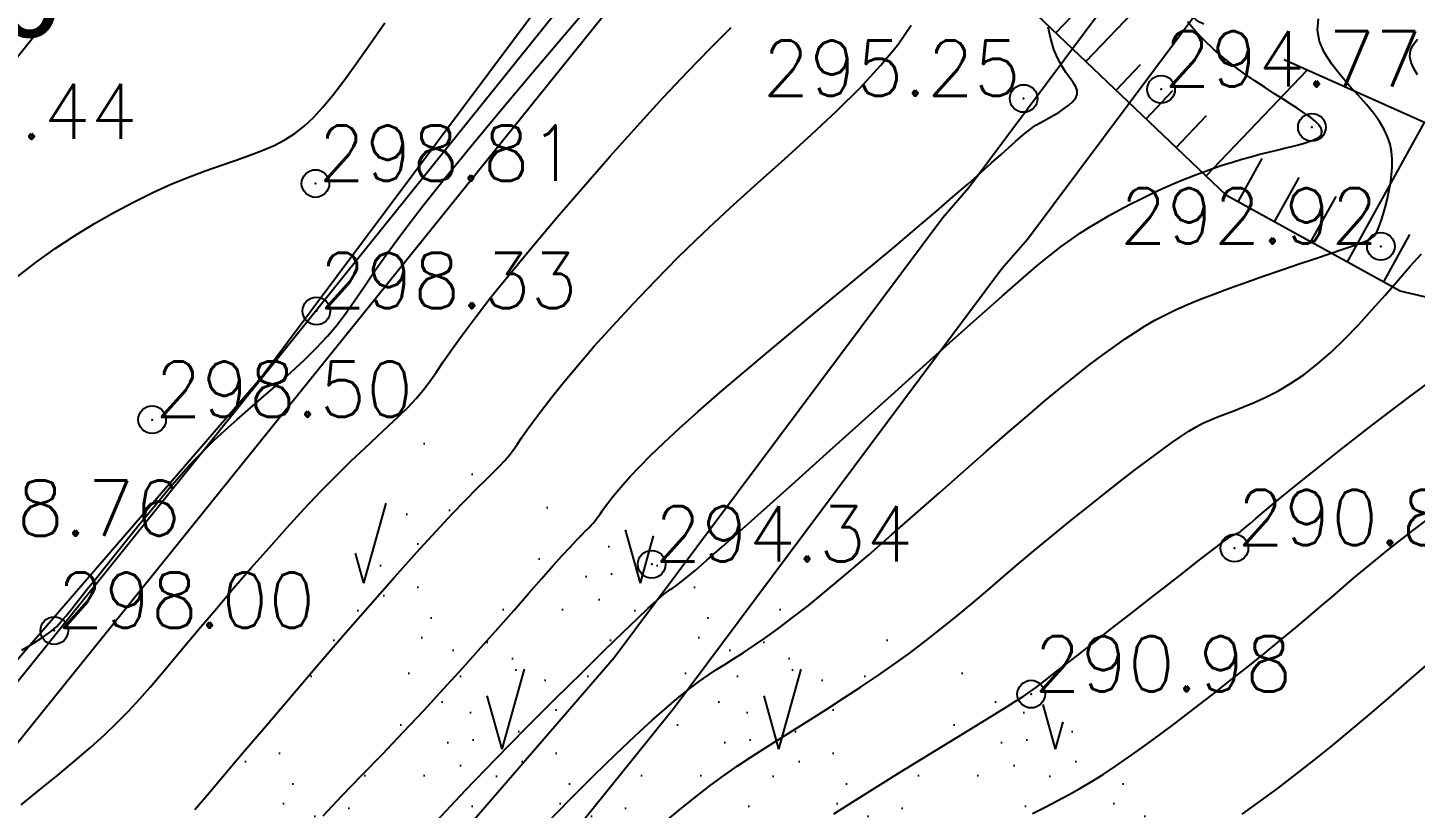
# Model space of a CAD drawing. Header units: millimetres. Extents: x 524954 to 526204, y 9523489 to 9524010.
# Drawn here: x 526011.43 to 526036.5, y 9523780.94 to 9523795.05 of the extents above; entities that cross this region are included whole.
import ezdxf
from ezdxf.enums import TextEntityAlignment as Align

# ---------------------------------------------------------------- set-up
doc = ezdxf.new("R2010")
doc.units = ezdxf.units.MM
doc.header["$PDMODE"] = 32
doc.header["$PDSIZE"] = 0.5
doc.linetypes.add('CACHE2', pattern=[4.7625, 3.175, -1.5875])
for name, color, linetype in [('Bas_Talus', 40, 'CACHE2'), ('CN_01_00', 3, 'Continuous'), ('CN_02_00', 4, 'Continuous'), ('CN_05_00', 6, 'Continuous'), ('CN_10_00', 1, 'Continuous'), ('Cotation Courbes de niveau', 7, 'Continuous'), ('Haut_Talus', 30, 'Continuous'), ('PLUME_1', 7, 'Continuous'), ('PLUME_3', 4, 'Continuous'), ('PLUME_5', 6, 'Continuous'), ('PLUME_6', 2, 'Continuous'), ('Talus', 2, 'Continuous'), ('TopoAlt', 3, 'Continuous'), ('TOPOJIS', 7, 'Continuous'), ('Végétation_Plantation', 70, 'Continuous')]:
    doc.layers.add(name, color=color, linetype=linetype)
doc.styles.add('Simplex 1.0', font='Simplex.shx', dxfattribs={"width": 0.99, "height": 1})
doc.styles.add('Verdana 1.0', font='verdana.ttf', dxfattribs={"width": 0.99, "height": 1})

# ---------------------------------------------------------------- blocks, each defined once
blk = doc.blocks.new('TCPOINT M')
at = {"color": 0}
blk.add_point((0, 0), dxfattribs=at)
at = {"layer": 'TopoAlt', "style": 'Simplex 1.0', "width": 0.99}
blk.add_attdef('ALT', (0.15, 0.15), '', height=1, dxfattribs=at)

msp = doc.modelspace()

# ---------------------------------------------------------------- hatches: boundary and pattern name
at = {"layer": 'Végétation_Plantation'}
h = msp.add_hatch(dxfattribs=at)
h.set_pattern_fill('BROUSS', color=256, style=0)
h.set_pattern_definition([(74.475889, (0, 0), (-2.5000000005, 9.0000000033), [1.5, -7.84077085]), (74.475889, (2.5, 3), (-2.5000000005, 9.0000000033), [1.5, -7.84077085]), (74.475889, (5, 6), (-2.5000000005, 9.0000000033), [1.5, -7.84077085]), (105.524111, (0, 0), (-5.000000002, 3e-10), [1, -8.34077085]), (105.524111, (2.5, 3), (-5.000000002, 3e-10), [1, -8.34077085]), (105.524111, (5, 6), (-5.000000002, 3e-10), [1, -8.34077085]), (0, (0.302, 0.3226), (2.5, 3), [0, -5]), (0, (0.9787, 0.7146), (2.5, 3), [0, -5]), (0, (0.781, 1.2536), (2.5, 3), [0, -5]), (0, (1.5514, 1.327), (2.5, 3), [0, -5]), (0, (1.0932, 2.5275), (2.5, 3), [0, -5]), (0, (0.2456, 1.4363), (2.5, 3), [0, -5]), (0, (0.1874, 1.6456), (2.5, 3), [0, -5]), (0, (0.021, 2.5275), (2.5, 3), [0, -5]), (0, (-0.5205, 0.1756), (2.5, 3), [0, -5]), (0, (-0.5725, 0.6656), (2.5, 3), [0, -5]), (0, (-0.9786, 0.1266), (2.5, 3), [0, -5]), (0, (-1.0827, 0.8616), (2.5, 3), [0, -5]), (0, (-0.7495, 1.327), (2.5, 3), [0, -5]), (0, (-0.885, 1.7925), (2.5, 3), [0, -5]), (0, (-1.2805, 2.3805), (2.5, 3), [0, -5]), (0, (-0.2706, 1.939), (2.5, 3), [0, -5]), (0, (-1.6866, 1.376), (2.5, 3), [0, -5]), (0, (-1.8323, 0.445), (2.5, 3), [0, -5]), (0, (-0.749, -0.2898), (2.5, 3), [0, -5]), (0, (-0.104, -0.4858), (2.5, 3), [0, -5]), (0, (-0.5413, -1.0247), (2.5, 3), [0, -5]), (0, (1.0516, -0.9757), (2.5, 3), [0, -5]), (0, (0.3644, -0.2163), (2.5, 3), [0, -5]), (0, (0.9787, -0.0693), (2.5, 3), [0, -5])])
h.paths.add_polyline_path([(526025.333, 9523773.99), (526027.823, 9523773.99), (526027.823, 9523774.74), (526025.333, 9523774.74)], flags=24)
h.paths.add_polyline_path([(526025.637, 9523776.286), (526028.126, 9523776.286), (526028.126, 9523777.036), (526025.637, 9523777.036)], flags=24)
h.paths.add_polyline_path([(526023.514, 9523777.062), (526026.216, 9523777.062), (526026.216, 9523777.812), (526023.514, 9523777.812)], flags=24)
h.paths.add_polyline_path([(526026.959, 9523778.734), (526029.66, 9523778.734), (526029.66, 9523779.484), (526026.959, 9523779.484)], flags=24)
h.paths.add_polyline_path([(526022.631, 9523785.275), (526025.356, 9523785.275), (526025.356, 9523786.025), (526022.631, 9523786.025)], flags=24)
h.paths.add_polyline_path([(526025.368, 9523767.392), (526033.129, 9523779.931), (526029.562, 9523783.002), (526018.493, 9523787.642), (526014.223, 9523779.826), (526012.767, 9523774.896), (526018.852, 9523774.267)])
h.paths.add_polyline_path([(526018.624, 9523781.188), (526025.425, 9523781.188), (526025.425, 9523778.904), (526018.624, 9523778.904)], flags=24)

# ---------------------------------------------------------------- linework, layer by layer
at = {"layer": 'Bas_Talus', "flags": 128}
msp.add_lwpolyline([(526058.834, 9523750.859), (526054.874, 9523761.678), (526052.719, 9523767.792), (526050.448, 9523772.385), (526051.028, 9523778.338), (526050.271, 9523783.977), (526048.171, 9523789.181), (526042.349, 9523792.03), (526038.681, 9523792.437), (526032.568, 9523795.169), (526027.379, 9523800.009), (526021.266, 9523805.765), (526019.627, 9523807.764), (526012.873, 9523815.903)], dxfattribs=at)
at = {"layer": 'CN_01_00', "flags": 128}
for points, elevation in [([(526011.26, 9523790.559), (526011.584, 9523790.812), (526011.925, 9523791.056), (526012.278, 9523791.289), (526012.637, 9523791.509), (526012.997, 9523791.715), (526013.354, 9523791.904), (526013.703, 9523792.075), (526014.038, 9523792.225), (526014.354, 9523792.355), (526014.653, 9523792.467), (526014.933, 9523792.566), (526015.196, 9523792.656), (526015.442, 9523792.743), (526015.67, 9523792.829), (526015.882, 9523792.921), (526016.077, 9523793.022), (526016.257, 9523793.137), (526016.428, 9523793.27), (526016.595, 9523793.428), (526016.766, 9523793.613), (526016.946, 9523793.832), (526017.142, 9523794.09), (526017.359, 9523794.39), (526017.606, 9523794.738), (526017.885, 9523795.137)], 299), ([(526011.311, 9523781.002), (526011.647, 9523781.27), (526011.973, 9523781.536), (526012.283, 9523781.795), (526012.567, 9523782.04), (526012.819, 9523782.269), (526013.044, 9523782.486), (526013.252, 9523782.697), (526013.449, 9523782.91), (526013.643, 9523783.13), (526013.844, 9523783.365), (526014.058, 9523783.621), (526014.295, 9523783.904), (526014.559, 9523784.219), (526014.847, 9523784.559), (526015.152, 9523784.916), (526015.469, 9523785.283), (526015.792, 9523785.65), (526016.113, 9523786.01), (526016.428, 9523786.353), (526016.73, 9523786.672), (526017.014, 9523786.96), (526017.278, 9523787.219), (526017.523, 9523787.451), (526017.748, 9523787.662), (526017.953, 9523787.853), (526018.139, 9523788.028), (526018.304, 9523788.192), (526018.449, 9523788.347), (526018.575, 9523788.497), (526018.692, 9523788.651), (526018.81, 9523788.819), (526018.94, 9523789.009), (526019.094, 9523789.23), (526019.281, 9523789.492), (526019.514, 9523789.805), (526019.801, 9523790.176), (526020.152, 9523790.612), (526020.556, 9523791.101), (526021, 9523791.626), (526021.471, 9523792.173), (526021.956, 9523792.726), (526022.441, 9523793.269), (526022.913, 9523793.786), (526023.359, 9523794.261), (526023.768, 9523794.683), (526024.139, 9523795.053)], 297), ([(526020.805, 9523780.661), (526021.239, 9523781.11), (526021.66, 9523781.531), (526022.055, 9523781.914), (526022.41, 9523782.249), (526022.716, 9523782.53), (526022.978, 9523782.762), (526023.201, 9523782.951), (526023.395, 9523783.107), (526023.567, 9523783.236), (526023.724, 9523783.346), (526023.874, 9523783.445), (526024.025, 9523783.541), (526024.184, 9523783.641), (526024.356, 9523783.751), (526024.544, 9523783.874), (526024.752, 9523784.017), (526024.984, 9523784.183), (526025.245, 9523784.379), (526025.537, 9523784.607), (526025.866, 9523784.874), (526026.232, 9523785.182), (526026.628, 9523785.523), (526027.047, 9523785.887), (526027.477, 9523786.266), (526027.91, 9523786.65), (526028.338, 9523787.028), (526028.75, 9523787.391), (526029.137, 9523787.729), (526029.493, 9523788.035), (526029.817, 9523788.309), (526030.113, 9523788.553), (526030.383, 9523788.771), (526030.631, 9523788.965), (526030.858, 9523789.137), (526031.068, 9523789.289), (526031.263, 9523789.425), (526031.446, 9523789.547), (526031.623, 9523789.658), (526031.799, 9523789.76), (526031.98, 9523789.856), (526032.171, 9523789.948), (526032.377, 9523790.041), (526032.605, 9523790.135), (526032.86, 9523790.234), (526033.144, 9523790.34), (526033.451, 9523790.451), (526033.769, 9523790.563), (526034.09, 9523790.674), (526034.403, 9523790.781), (526034.697, 9523790.88), (526034.963, 9523790.969), (526035.191, 9523791.045), (526035.373, 9523791.105), (526035.513, 9523791.154), (526035.619, 9523791.195), (526035.695, 9523791.235), (526035.75, 9523791.277), (526035.79, 9523791.325), (526035.822, 9523791.386), (526035.851, 9523791.463), (526035.885, 9523791.56), (526035.921, 9523791.674), (526035.958, 9523791.802), (526035.994, 9523791.941), (526036.027, 9523792.087), (526036.055, 9523792.237), (526036.075, 9523792.387), (526036.087, 9523792.533), (526036.087, 9523792.673), (526036.074, 9523792.809), (526036.046, 9523792.942), (526036.001, 9523793.075), (526035.939, 9523793.211), (526035.856, 9523793.352), (526035.751, 9523793.501), (526035.623, 9523793.659), (526035.472, 9523793.828), (526035.308, 9523794.008), (526035.144, 9523794.196), (526034.992, 9523794.392), (526034.864, 9523794.593), (526034.774, 9523794.798), (526034.733, 9523795.004), (526034.755, 9523795.211)], 293), ([(526025.995, 9523780.841), (526026.388, 9523781.088), (526026.792, 9523781.34), (526027.198, 9523781.591), (526027.596, 9523781.836), (526027.975, 9523782.07), (526028.326, 9523782.285), (526028.638, 9523782.477), (526028.903, 9523782.639), (526029.113, 9523782.769), (526029.28, 9523782.873), (526029.417, 9523782.962), (526029.538, 9523783.044), (526029.658, 9523783.131), (526029.791, 9523783.231), (526029.95, 9523783.355), (526030.151, 9523783.512), (526030.403, 9523783.709), (526030.696, 9523783.938), (526031.016, 9523784.188), (526031.351, 9523784.45), (526031.685, 9523784.711), (526032.006, 9523784.962), (526032.3, 9523785.19), (526032.552, 9523785.387), (526032.753, 9523785.543), (526032.906, 9523785.661), (526033.019, 9523785.747), (526033.097, 9523785.806), (526033.15, 9523785.844), (526033.182, 9523785.865), (526033.203, 9523785.877), (526033.218, 9523785.883), (526033.234, 9523785.889), (526033.251, 9523785.896), (526033.271, 9523785.904), (526033.291, 9523785.913), (526033.313, 9523785.924), (526033.336, 9523785.938), (526033.359, 9523785.953), (526033.383, 9523785.972), (526033.41, 9523785.995), (526033.45, 9523786.031), (526033.516, 9523786.089), (526033.62, 9523786.179), (526033.775, 9523786.309), (526033.994, 9523786.49), (526034.29, 9523786.73), (526034.674, 9523787.04), (526035.157, 9523787.424), (526035.728, 9523787.871), (526036.377, 9523788.364), (526037.091, 9523788.888)], 291), ([(526033.374, 9523780.832), (526033.701, 9523781.067), (526034.028, 9523781.309), (526034.355, 9523781.559), (526034.682, 9523781.816), (526035.011, 9523782.081), (526035.341, 9523782.354), (526035.674, 9523782.635), (526036.011, 9523782.924), (526036.352, 9523783.221), (526036.702, 9523783.526)], 289)]:
    msp.add_lwpolyline(points, dxfattribs=dict(at, elevation=elevation))
at = {"layer": 'CN_02_00', "flags": 128}
for points, elevation in [([(526011.326, 9523783.795), (526011.519, 9523783.913), (526011.669, 9523784.007), (526011.784, 9523784.084), (526011.876, 9523784.155), (526011.956, 9523784.227), (526012.033, 9523784.31), (526012.118, 9523784.411), (526012.222, 9523784.541), (526012.352, 9523784.704), (526012.507, 9523784.897), (526012.679, 9523785.113), (526012.865, 9523785.345), (526013.059, 9523785.585), (526013.254, 9523785.828), (526013.447, 9523786.067), (526013.631, 9523786.293), (526013.804, 9523786.503), (526013.967, 9523786.699), (526014.125, 9523786.883), (526014.282, 9523787.061), (526014.444, 9523787.235), (526014.614, 9523787.409), (526014.797, 9523787.587), (526014.998, 9523787.773), (526015.218, 9523787.97), (526015.454, 9523788.176), (526015.7, 9523788.389), (526015.948, 9523788.606), (526016.194, 9523788.825), (526016.43, 9523789.045), (526016.65, 9523789.261), (526016.848, 9523789.473), (526017.022, 9523789.68), (526017.181, 9523789.89), (526017.339, 9523790.115), (526017.509, 9523790.365), (526017.704, 9523790.652), (526017.938, 9523790.985), (526018.225, 9523791.377), (526018.578, 9523791.838), (526019.005, 9523792.374), (526019.491, 9523792.968), (526020.016, 9523793.599), (526020.56, 9523794.246), (526021.103, 9523794.886), (526021.625, 9523795.498)], 298), ([(526014.449, 9523780.914), (526014.672, 9523781.177), (526014.958, 9523781.515), (526015.314, 9523781.934), (526015.727, 9523782.419), (526016.18, 9523782.95), (526016.656, 9523783.505), (526017.139, 9523784.066), (526017.613, 9523784.61), (526018.059, 9523785.119), (526018.462, 9523785.57), (526018.809, 9523785.95), (526019.101, 9523786.261), (526019.346, 9523786.514), (526019.547, 9523786.717), (526019.713, 9523786.88), (526019.848, 9523787.012), (526019.958, 9523787.123), (526020.049, 9523787.22), (526020.128, 9523787.314), (526020.201, 9523787.41), (526020.275, 9523787.515), (526020.356, 9523787.633), (526020.452, 9523787.772), (526020.569, 9523787.935), (526020.714, 9523788.13), (526020.893, 9523788.362), (526021.113, 9523788.635), (526021.373, 9523788.946), (526021.669, 9523789.29), (526022.002, 9523789.663), (526022.368, 9523790.059), (526022.766, 9523790.475), (526023.193, 9523790.905), (526023.648, 9523791.345), (526024.126, 9523791.791), (526024.618, 9523792.237), (526025.111, 9523792.681), (526025.592, 9523793.12), (526026.049, 9523793.549), (526026.47, 9523793.965), (526026.842, 9523794.364), (526027.152, 9523794.742), (526027.394, 9523795.098)], 296), ([(526018.813, 9523780.698), (526019.343, 9523781.264), (526019.892, 9523781.834), (526020.439, 9523782.391), (526020.962, 9523782.915), (526021.442, 9523783.39), (526021.856, 9523783.796), (526022.189, 9523784.121), (526022.448, 9523784.37), (526022.642, 9523784.554), (526022.784, 9523784.685), (526022.883, 9523784.773), (526022.952, 9523784.83), (526023.001, 9523784.866), (526023.041, 9523784.891), (526023.083, 9523784.918), (526023.138, 9523784.957), (526023.216, 9523785.016), (526023.33, 9523785.107), (526023.489, 9523785.24), (526023.704, 9523785.425), (526023.987, 9523785.672), (526024.347, 9523785.991), (526024.791, 9523786.388), (526025.303, 9523786.847), (526025.862, 9523787.35), (526026.447, 9523787.877), (526027.037, 9523788.409), (526027.611, 9523788.926), (526028.149, 9523789.408), (526028.63, 9523789.837), (526029.037, 9523790.198), (526029.378, 9523790.494), (526029.661, 9523790.736), (526029.9, 9523790.932), (526030.104, 9523791.092), (526030.284, 9523791.224), (526030.452, 9523791.339), (526030.618, 9523791.445), (526030.792, 9523791.549), (526030.973, 9523791.653), (526031.161, 9523791.756), (526031.352, 9523791.857), (526031.547, 9523791.956), (526031.742, 9523792.05), (526031.937, 9523792.141), (526032.129, 9523792.226), (526032.317, 9523792.305), (526032.501, 9523792.378), (526032.682, 9523792.446), (526032.859, 9523792.509), (526033.032, 9523792.568), (526033.202, 9523792.622), (526033.369, 9523792.672), (526033.533, 9523792.718), (526033.694, 9523792.761), (526033.851, 9523792.801), (526034, 9523792.838), (526034.142, 9523792.872), (526034.272, 9523792.905), (526034.391, 9523792.935), (526034.495, 9523792.963), (526034.583, 9523792.99), (526034.653, 9523793.015), (526034.707, 9523793.039), (526034.747, 9523793.062), (526034.776, 9523793.084), (526034.794, 9523793.105), (526034.805, 9523793.125), (526034.81, 9523793.144), (526034.812, 9523793.162), (526034.812, 9523793.179), (526034.81, 9523793.196), (526034.806, 9523793.213), (526034.8, 9523793.23), (526034.792, 9523793.247), (526034.78, 9523793.266), (526034.765, 9523793.286), (526034.746, 9523793.308), (526034.724, 9523793.332), (526034.694, 9523793.36), (526034.657, 9523793.392), (526034.608, 9523793.431), (526034.545, 9523793.477), (526034.467, 9523793.531), (526034.371, 9523793.595), (526034.254, 9523793.67), (526034.116, 9523793.757), (526033.958, 9523793.856), (526033.787, 9523793.967), (526033.605, 9523794.087), (526033.417, 9523794.217), (526033.227, 9523794.356), (526033.04, 9523794.504), (526032.859, 9523794.659), (526032.689, 9523794.822), (526032.53, 9523794.988), (526032.384, 9523795.154)], 294), ([(526036.543, 9523794.198), (526036.474, 9523794.311), (526036.426, 9523794.422), (526036.404, 9523794.53), (526036.415, 9523794.636), (526036.462, 9523794.741), (526036.542, 9523794.844)], 292), ([(526022.964, 9523780.703), (526023.244, 9523780.94), (526023.507, 9523781.153), (526023.76, 9523781.348), (526024.006, 9523781.528), (526024.25, 9523781.698), (526024.496, 9523781.862), (526024.747, 9523782.025), (526025.01, 9523782.191), (526025.286, 9523782.365), (526025.574, 9523782.545), (526025.871, 9523782.733), (526026.174, 9523782.927), (526026.48, 9523783.127), (526026.785, 9523783.332), (526027.088, 9523783.542), (526027.384, 9523783.757), (526027.672, 9523783.975), (526027.954, 9523784.198), (526028.232, 9523784.425), (526028.507, 9523784.655), (526028.784, 9523784.89), (526029.064, 9523785.129), (526029.35, 9523785.373), (526029.644, 9523785.62), (526029.948, 9523785.872), (526030.256, 9523786.123), (526030.565, 9523786.371), (526030.867, 9523786.61), (526031.158, 9523786.838), (526031.432, 9523787.049), (526031.684, 9523787.24), (526031.908, 9523787.406), (526032.1, 9523787.545), (526032.265, 9523787.66), (526032.41, 9523787.754), (526032.542, 9523787.832), (526032.666, 9523787.898), (526032.79, 9523787.956), (526032.919, 9523788.011), (526033.062, 9523788.066), (526033.222, 9523788.126), (526033.4, 9523788.195), (526033.593, 9523788.274), (526033.801, 9523788.369), (526034.02, 9523788.482), (526034.249, 9523788.617), (526034.487, 9523788.777), (526034.731, 9523788.965), (526034.98, 9523789.184), (526035.231, 9523789.426), (526035.48, 9523789.686), (526035.726, 9523789.954), (526035.965, 9523790.223), (526036.195, 9523790.487), (526036.412, 9523790.736), (526036.615, 9523790.963)], 292)]:
    msp.add_lwpolyline(points, dxfattribs=dict(at, elevation=elevation))
at = {"layer": 'CN_05_00', "elevation": 295, "flags": 128}
msp.add_lwpolyline([(526016.767, 9523780.805), (526017.109, 9523781.161), (526017.469, 9523781.535), (526017.84, 9523781.92), (526018.215, 9523782.312), (526018.586, 9523782.706), (526018.946, 9523783.096), (526019.292, 9523783.477), (526019.621, 9523783.845), (526019.931, 9523784.195), (526020.218, 9523784.522), (526020.48, 9523784.822), (526020.714, 9523785.089), (526020.918, 9523785.319), (526021.089, 9523785.509), (526021.23, 9523785.662), (526021.345, 9523785.784), (526021.437, 9523785.879), (526021.51, 9523785.952), (526021.568, 9523786.009), (526021.613, 9523786.055), (526021.65, 9523786.094), (526021.681, 9523786.131), (526021.71, 9523786.17), (526021.739, 9523786.211), (526021.772, 9523786.258), (526021.81, 9523786.313), (526021.856, 9523786.378), (526021.914, 9523786.456), (526021.985, 9523786.548), (526022.073, 9523786.657), (526022.183, 9523786.786), (526022.318, 9523786.937), (526022.484, 9523787.112), (526022.685, 9523787.315), (526022.926, 9523787.548), (526023.211, 9523787.813), (526023.546, 9523788.112), (526023.932, 9523788.448), (526024.359, 9523788.812), (526024.816, 9523789.196), (526025.29, 9523789.592), (526025.77, 9523789.99), (526026.243, 9523790.382), (526026.697, 9523790.759), (526027.121, 9523791.113), (526027.503, 9523791.437), (526027.845, 9523791.729), (526028.148, 9523791.991), (526028.415, 9523792.224), (526028.647, 9523792.429), (526028.847, 9523792.607), (526029.017, 9523792.759), (526029.16, 9523792.886), (526029.277, 9523792.991), (526029.373, 9523793.075), (526029.453, 9523793.143), (526029.523, 9523793.198), (526029.586, 9523793.245), (526029.648, 9523793.286), (526029.714, 9523793.326), (526029.788, 9523793.369), (526029.874, 9523793.416), (526029.969, 9523793.469), (526030.066, 9523793.526), (526030.159, 9523793.587), (526030.245, 9523793.65), (526030.317, 9523793.716), (526030.369, 9523793.781), (526030.396, 9523793.848), (526030.395, 9523793.913), (526030.369, 9523793.982), (526030.323, 9523794.057), (526030.262, 9523794.143), (526030.191, 9523794.242), (526030.116, 9523794.358), (526030.042, 9523794.495), (526029.974, 9523794.657), (526029.916, 9523794.846), (526029.87, 9523795.057)], dxfattribs=at)
at = {"layer": 'CN_10_00', "elevation": 290, "flags": 128}
msp.add_lwpolyline([(526029.588, 9523780.846), (526029.816, 9523780.961), (526030.032, 9523781.072), (526030.239, 9523781.182), (526030.443, 9523781.297), (526030.648, 9523781.418), (526030.86, 9523781.551), (526031.083, 9523781.698), (526031.323, 9523781.863), (526031.586, 9523782.05), (526031.874, 9523782.261), (526032.182, 9523782.491), (526032.503, 9523782.737), (526032.831, 9523782.991), (526033.159, 9523783.248), (526033.48, 9523783.503), (526033.788, 9523783.75), (526034.074, 9523783.984), (526034.335, 9523784.2), (526034.572, 9523784.4), (526034.792, 9523784.587), (526034.998, 9523784.763), (526035.195, 9523784.932), (526035.388, 9523785.096), (526035.582, 9523785.259), (526035.781, 9523785.423), (526035.99, 9523785.591), (526036.214, 9523785.768), (526036.458, 9523785.959), (526036.728, 9523786.168)], dxfattribs=at)
at = {"layer": 'Haut_Talus', "flags": 128}
msp.add_lwpolyline([(526056.64, 9523747.182), (526054.163, 9523755.757), (526050.695, 9523763.26), (526049.126, 9523767.052), (526047.554, 9523770.789), (526047.554, 9523773.839), (526048.379, 9523778.374), (526048.214, 9523781.342), (526046.56, 9523787.218), (526043.663, 9523788.556), (526036.232, 9523790.287), (526033.094, 9523792.019), (526029.543, 9523795.399), (526023.921, 9523800.035), (526020.123, 9523804.075), (526013.855, 9523810.396), (526008.091, 9523814)], dxfattribs=at)
at = {"layer": 'PLUME_1'}
msp.add_lwpolyline([(525458.473, 9523640.258), (525480.389, 9523635.341), (525499.593, 9523633.233), (525627.749, 9523622.033), (525657.425, 9523620.69), (525687.455, 9523621.378), (525717.375, 9523623.562), (525747.113, 9523628.239), (525776.244, 9523634.376), (525805.193, 9523643.006), (525833.533, 9523653.096), (525860.731, 9523665.108), (525887.284, 9523679.078), (525913.194, 9523695.007), (525937.497, 9523712.322), (525960.695, 9523731.06), (525982.749, 9523751.721), (526003.235, 9523773.269), (526022.079, 9523796.703), (526039.853, 9523821.062), (526045.291, 9523828.979), (526068.175, 9523865.742)], dxfattribs=at)
at = {"layer": 'PLUME_3'}
for points in [[(526021.58, 9523796.667), (526015.644, 9523788.714), (526009.172, 9523781.222), (526009.172, 9523781.222), (526002.736, 9523773.233), (525996.228, 9523766.24), (525989.258, 9523758.713), (525989.258, 9523758.713), (525982.251, 9523751.684), (525974.745, 9523744.619), (525967.702, 9523738.089), (525967.702, 9523738.089), (525960.16, 9523731.523), (525952.618, 9523724.956)], [(525953.189, 9523723.995), (525960.731, 9523730.562), (525961.23, 9523730.598), (525968.273, 9523737.128), (525975.779, 9523744.193), (525982.822, 9523750.723), (525983.284, 9523751.258), (525989.793, 9523758.251), (525996.8, 9523765.28), (526003.271, 9523772.771), (526003.734, 9523773.306), (526009.743, 9523780.262), (526016.179, 9523788.251), (526022.614, 9523796.241)]]:
    msp.add_lwpolyline(points, dxfattribs=at)
at = {"layer": 'PLUME_5'}
for points in [[(526016.266, 9523800.791), (526010.293, 9523793.336), (526003.821, 9523785.845), (526003.857, 9523785.347), (525997.386, 9523777.856), (525990.877, 9523770.863), (525984.369, 9523763.871), (525983.87, 9523763.834), (525977.362, 9523756.842), (525970.355, 9523749.813), (525963.312, 9523743.283), (525962.813, 9523743.247), (525955.77, 9523736.717), (525948.228, 9523730.15)], [(525950.037, 9523712.234), (525957.579, 9523718.801), (525965.62, 9523725.404), (525965.62, 9523725.404), (525973.162, 9523731.97), (525980.667, 9523739.035), (525987.674, 9523746.064), (525988.173, 9523746.101), (525994.681, 9523753.093), (526001.652, 9523760.62), (526008.622, 9523768.148), (526009.084, 9523768.683), (526015.094, 9523775.639), (526022.028, 9523783.665), (526027.965, 9523791.618), (526028.427, 9523792.153), (526034.364, 9523800.107)]]:
    msp.add_lwpolyline(points, dxfattribs=at)
at = {"layer": 'PLUME_6'}
msp.add_lwpolyline([(525950.609, 9523711.274), (525958.686, 9523717.378), (525966.228, 9523723.944), (525966.69, 9523724.479), (525974.232, 9523731.046), (525981.774, 9523737.612), (525988.744, 9523745.14), (525989.243, 9523745.176), (525995.751, 9523752.168), (526003.22, 9523759.732), (526009.692, 9523767.223), (526010.191, 9523767.26), (526016.663, 9523774.751), (526023.098, 9523782.74), (526029.035, 9523790.694), (526029.497, 9523791.229), (526035.434, 9523799.182)], dxfattribs=at)
at = {"layer": 'Talus'}
for p, q in [((526030.552, 9523794.438), (526031.869, 9523795.821)), ((526030.009, 9523794.955), (526030.446, 9523795.415)), ((526031.096, 9523793.921), (526031.536, 9523794.384)), ((526032.725, 9523792.37), (526034.548, 9523794.284)), ((526031.639, 9523793.404), (526032.124, 9523793.914)), ((526032.182, 9523792.887), (526032.728, 9523793.461)), ((526035.275, 9523790.815), (526036.666, 9523793.337)), ((526033.305, 9523791.902), (526033.738, 9523792.688)), ((526033.961, 9523791.54), (526034.405, 9523792.344)), ((526034.618, 9523791.178), (526035.072, 9523792)), ((526035.931, 9523790.453), (526036.405, 9523791.312))]:
    msp.add_line(p, q, dxfattribs=at)

# ---------------------------------------------------------------- block references
at = {"layer": 'TOPOJIS'}
ref = msp.add_blockref('TCPOINT M', (526031.91, 9523793.936, 294.77), dxfattribs=at)
ref.add_attrib('ALT', '294.77', (526031.96, 9523793.986, 294.77), dxfattribs={"layer": 'TopoAlt', "height": 1, "style": 'Simplex 1.0', "width": 0.99})
ref = msp.add_blockref('TCPOINT M', (526029.426, 9523793.77, 295.25), dxfattribs=at)
ref.add_attrib('ALT', '295.25', dxfattribs={"layer": 'TopoAlt', "height": 1, "style": 'Simplex 1.0', "width": 0.99}).set_placement((526029.376, 9523793.82, 295.25), align=Align.RIGHT)
ref = msp.add_blockref('TCPOINT M', (526008.694, 9523792.988, 299.44), dxfattribs=at)
ref.add_attrib('ALT', '299.44', (526008.744, 9523793.038, 299.44), dxfattribs={"layer": 'TopoAlt', "height": 1, "style": 'Simplex 1.0', "width": 0.99})
msp.add_blockref('TCPOINT M', (526034.634, 9523793.25, 294.14), dxfattribs=at)
ref = msp.add_blockref('TCPOINT M', (526016.631, 9523792.233, 298.81), dxfattribs=at)
ref.add_attrib('ALT', '298.81', (526016.681, 9523792.283, 298.81), dxfattribs={"layer": 'TopoAlt', "height": 1, "style": 'Simplex 1.0', "width": 0.99})
ref = msp.add_blockref('TCPOINT M', (526035.88, 9523791.097, 292.92), dxfattribs=at)
ref.add_attrib('ALT', '292.92', dxfattribs={"layer": 'TopoAlt', "height": 1, "style": 'Simplex 1.0', "width": 0.99}).set_placement((526035.83, 9523791.147, 292.92), align=Align.RIGHT)
ref = msp.add_blockref('TCPOINT M', (526016.648, 9523789.929, 298.33), dxfattribs=at)
ref.add_attrib('ALT', '298.33', (526016.698, 9523789.979, 298.33), dxfattribs={"layer": 'TopoAlt', "height": 1, "style": 'Simplex 1.0', "width": 0.99})
ref = msp.add_blockref('TCPOINT M', (526013.68, 9523787.964, 298.5), dxfattribs=at)
ref.add_attrib('ALT', '298.50', (526013.73, 9523788.014, 298.5), dxfattribs={"layer": 'TopoAlt', "height": 1, "style": 'Simplex 1.0', "width": 0.99})
ref = msp.add_blockref('TCPOINT M', (526009.489, 9523785.817, 298.76), dxfattribs=at)
ref.add_attrib('ALT', '298.76', (526009.539, 9523785.867, 298.76), dxfattribs={"layer": 'TopoAlt', "height": 1, "style": 'Simplex 1.0', "width": 0.99})
ref = msp.add_blockref('TCPOINT M', (526033.235, 9523785.643, 290.89), dxfattribs=at)
ref.add_attrib('ALT', '290.89', (526033.285, 9523785.693, 290.89), dxfattribs={"layer": 'TopoAlt', "height": 1, "style": 'Simplex 1.0', "width": 0.99})
ref = msp.add_blockref('TCPOINT M', (526022.706, 9523785.35, 294.34), dxfattribs=at)
ref.add_attrib('ALT', '294.34', (526022.756, 9523785.4, 294.34), dxfattribs={"layer": 'TopoAlt', "height": 1, "style": 'Simplex 1.0', "width": 0.99})
ref = msp.add_blockref('TCPOINT M', (526011.911, 9523784.151, 298), dxfattribs=at)
ref.add_attrib('ALT', '298.00', (526011.961, 9523784.201, 298), dxfattribs={"layer": 'TopoAlt', "height": 1, "style": 'Simplex 1.0', "width": 0.99})
ref = msp.add_blockref('TCPOINT M', (526029.562, 9523783.002, 290.98), dxfattribs=at)
ref.add_attrib('ALT', '290.98', (526029.612, 9523783.052, 290.98), dxfattribs={"layer": 'TopoAlt', "height": 1, "style": 'Simplex 1.0', "width": 0.99})

# ---------------------------------------------------------------- texts
at = {"layer": 'Cotation Courbes de niveau', "style": 'Verdana 1.0', "width": 0.99}
msp.add_text('300', height=1.5, rotation=3.6509, dxfattribs=at).set_placement((526010.148, 9523795.553, 300), align=Align.MIDDLE_CENTER)

doc.saveas('drawing.dxf')
